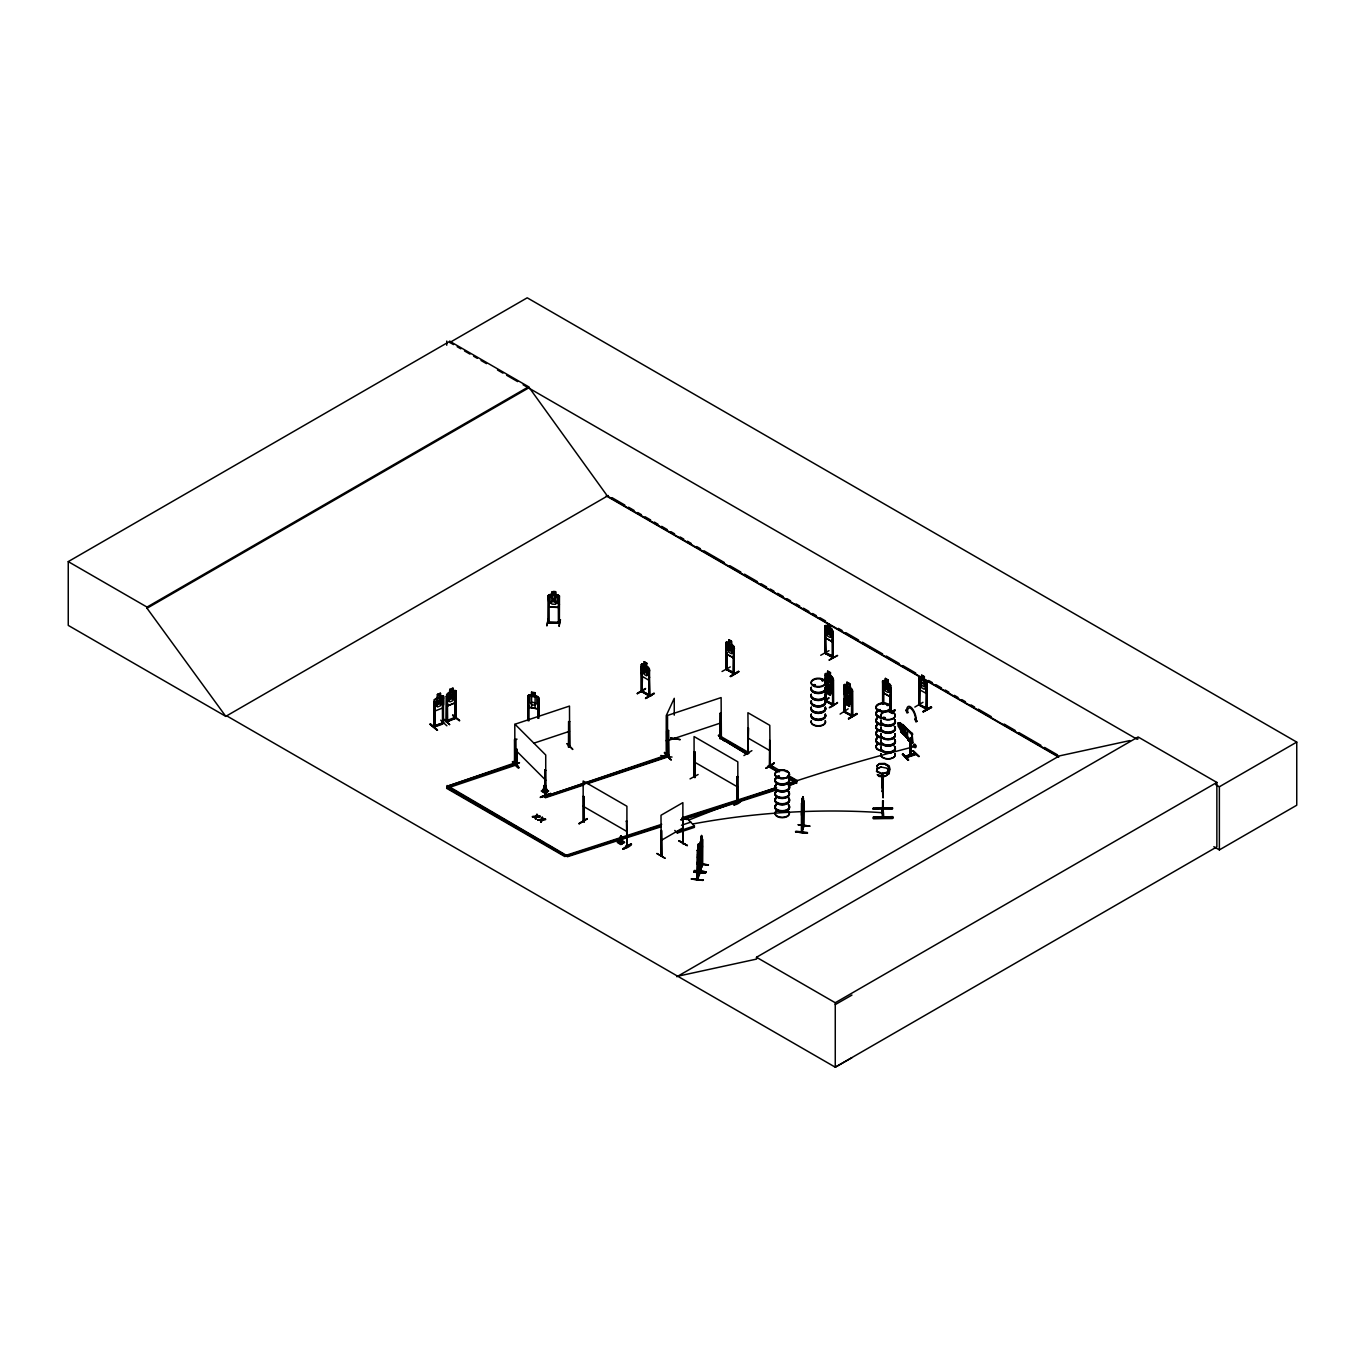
<?xml version="1.0" encoding="UTF-8"?>
<svg xmlns="http://www.w3.org/2000/svg" width="1365" height="1365" viewBox="0 0 1365 1365"><rect width="100%" height="100%" fill="white"/><g stroke="black" fill="none" stroke-linecap="round" stroke-linejoin="round"><path stroke-width="1.5" d="M882.455 786.462L882.438 788.219L882.37 783.169M544.771 788.168C543.782 778.033 550.453 796.119 543.202 791.7L544.874 784.841L546.956 790.898M620.768 839.509C619.778 829.391 626.45 847.477 619.198 843.041L620.87 836.199M660.745 755.528L672.024 757.063M699.085 857.92L699.324 854.166L697.293 862.97M702.156 849.644L702.395 845.89M691.543 879.128C727.153 882.455 667.57 876.245 702.907 880.442M694.495 870.836C730.121 874.197 670.522 867.884 705.859 872.184M795.778 832.002C831.319 835.295 771.856 829.135 807.142 833.298M795.897 831.217L807.278 832.479M910.643 738.994L911.547 739.813L910.301 740.052M544.021 792.092L544.567 785.046M620.017 843.433L621.229 836.37M548.116 622.781L559.445 622.901L547.877 622.73L548.065 595.601C553.252 595.413 549.941 590.226 555.657 591.659L555.657 594.85L557.432 596.044L557.432 601.846L555.538 604.268L551.989 604.132L550.095 601.573L550.095 595.771L551.989 594.816L551.989 591.625M549.071 597.29L547.996 597.478L549.071 597.29L549.174 622.781M548.201 618.755L546.87 625.938L548.184 619.147M559.462 604.354L558.149 607.476L549.242 607.067M549.174 622.116L547.945 621.553M558.234 621.928L559.377 623.208L559.462 596.01L555.657 594.765L555.538 591.762M558.319 597.631L559.36 597.665L558.319 597.631L558.404 623.191L558.439 621.894L559.377 622.286L548.116 621.86M559.462 596.01L558.063 594.969M560.469 619.676L559.087 626.381L559.94 619.625M697.873 877.985L699.221 872.952M697.822 877.934L697.822 878.855L697.822 850.088L698.351 851.914C699.017 837.632 699.375 860.957 698.351 853.347L697.72 858.175L697.925 850.241M699.955 873.003L697.617 879.47L697.583 854.166M700.825 869.693L702.173 864.659M700.876 840.755L701.627 835.482L700.382 842.87L700.501 871.194L702.429 863.67M802.023 831.695L803.866 825.859L801.426 832.24M914.158 746.655C916.069 750.579 917.553 742.219 914.158 746.655A1302.944 831.456 -3.6 0 0 787.776 783.749M879.623 763.581L877.098 765.936L877.934 768.683L876.74 765.714L879.64 763.564L884.793 763.427L889.178 765.867L890.151 769.724L887.045 772.914L881.654 773.972L876.484 771.515L877.132 768.512M912.127 734.063L912.588 743.174M699.204 845.549L698.658 847.068L698.556 843.758L697.157 879.435L697.293 850.412M699.409 872.047L699.631 873.651L700.006 843.945L701.491 839.799L700.774 847.597M877.49 768.512L877.064 771.242L881.807 773.375L886.533 772.436L889.263 769.604L888.393 766.157L884.469 763.956L879.743 764.093M447.362 721.675L446.73 721.044M456.064 691.082L455.978 718.246L446.457 722L446.611 694.785L447.618 693.284L454.972 690.434L456.064 691.082L455.006 702.958L447.584 705.824L446.713 703.06M887.113 768.512L889.127 771.481L886.482 775.542L883.616 776.48L877.251 774.603L878.872 776.378L883.496 776.941L888.871 773.887M544.703 784.875L542.843 791.12M619.028 841.864L620.7 836.233L618.84 842.461M883.019 812.721L883.326 800.76M912.076 733.978L912.23 734.882L899.962 722.682L900.746 731.64L910.882 741.843M912.195 733.961L912.69 742.952M912.69 734.524L902.726 724.423L912.23 734.882M882.592 790.608L882.643 791.666M882.882 796.87L883.326 796.085M543.202 791.7L544.618 785.148M619.198 843.041L620.631 836.489M779.125 776.992L777.299 776.839L779.176 776.207M779.176 776.361L777.64 776.992M814.308 684.479L813.83 684.769M815.28 685.639L815.28 684.718M821.969 680.418L823.129 680.691L822.037 680.691M823.027 680.248L822.02 680.487M878.787 709.459L879.214 710.363M879.998 710.175L878.719 709.544M880.306 710.158L878.719 710.073M880.306 709.561L880.186 710.431M883.257 718.28L883.667 717.325M883.223 718.007L884.042 717.256M887.933 705.551L887.301 704.767M884.895 718.075L884.23 718.297M887.335 705.517L886.875 705.381M892.01 713.281L892.403 713.383M543.031 790.506L544.601 784.96M888.837 773.887L889.571 771.447L887.438 768.307L880.92 766.976L876.91 768.649M516.67 763.257L515.816 763.632L516.943 763.257M516.004 764.451L517.147 764.417L516.124 764.707L515.919 739.267M569.324 745.717C571.679 747.03 566.56 747.593 569.597 746.621M745.341 753.275L719.833 737.748L747.167 754.333L748.754 752.61L721.42 736.827C720.464 740.973 721.147 735.377 720.276 738.431M451.218 695.723L453.897 691.867L451.917 696.235C456.081 698.453 452.668 701.508 451.286 697.14L448.573 701.252L450.621 696.73L448.675 693.966L451.474 695.604M434.292 708.264L435.179 710.909L442.601 708.025L443.591 704.442L443.591 696.099L440.366 696.406L440.366 693.301L437.414 694.461L435.947 705.091L437.517 706.951L440.434 705.79L442.004 702.668L442.004 696.867L440.434 696.457L440.537 693.215L437.346 694.41M456.064 699.426L454.852 702.821L447.652 705.893L446.713 694.785M546.085 791.99L544.754 785.199M883.291 808.131L882.165 808.216L882.643 817.789C881.244 790.642 885.339 824.614 882.404 817.021M882.575 790.13L882.455 792.058L882.336 774.859L882.49 781.753M883.257 797.518L883.036 790.983M905.319 756.278L915.318 753.292M519.519 762.796L514.741 764.605M697.942 846.112L698.692 843.775M697.942 847.136L698.402 845.856M700.893 838.861L701.354 836.523M697.31 850.497L699.204 845.413L699.682 873.634M700.262 842.205L702.156 837.137L702.105 865.171M697.43 850.497L698.539 848.092L697.822 855.889M702.139 837.274L701.61 838.775L701.508 835.482M699.46 847.699L699.631 873.651M702.804 839.441L702.651 865.274M694 872.235L705.483 873.173L694.12 871.826M697.071 863.533L708.435 864.881L696.952 863.414M702.139 849.593L700.364 854.695L700.109 852.34M700.74 870.529L700.04 871.092L702.566 864.71M697.174 879.367L699.46 872.952M802.057 808.763L802.774 800.948L801.784 832.343L801.682 804.036L802.927 796.648L802.193 798.969M802.193 800.009L802.654 797.689M801.545 803.354L803.456 798.286L803.627 825.876L803.729 824.818M803.473 826.473L803.712 800.555L803.405 826.32M801.545 815.673C806.698 792.894 801.92 821.116 801.392 813.506M802.023 830.773L802.125 831.695M801.818 831.353L801.392 832.309L801.545 803.285M804.139 824.955L801.903 832.223M430.112 724.406C452.071 742.253 416.035 711.677 437.107 729.712M436.715 729.917L430.163 724.354M442.977 718.69L449.58 724.542M648.46 679.855L649.365 677.381L648.58 667.4M649.535 677.398L648.529 680.009L642.198 676.357L641.379 672.791M734.148 655.234L733.227 657.913L734.148 655.354M831.882 641.499L832.787 639.025L831.916 629.094C825.296 626.757 827.19 624.266 826.235 626.945L826.235 632.746L827.582 636.022L830.091 637.472L831.439 635.749L830.278 624.931L830.278 628.036L831.916 629.094M824.801 634.418L825.637 638.001L832.036 641.584L832.957 639.042M890.663 693.898L889.741 696.577L883.428 692.925L882.592 681.033L885.458 681.579L885.458 678.473M890.748 693.966L889.826 696.525L883.513 692.874M927.074 690.809L926.033 693.437L926.118 680.828L927.074 682.466L927.091 709.612L918.969 705.023M829.084 678.695L831.49 677.313L829.749 679.924L831.575 684.616L829.203 680.282C827.702 686.288 823.76 676.067 828.384 686.39C824.699 688.096 827.975 691.577 828.982 687.448L831.251 691.543L829.528 687.039L831.353 684.462L830.381 683.916L828.93 686.032L826.866 681.698L828.623 679.275L826.9 674.771L829.152 678.883M824.938 679.736L825.876 677.04L832.343 680.606L833.111 684.223L832.189 680.726M833.094 686.646L832.189 689.137L825.962 685.588M843.98 690.724L845.02 688.096L851.47 691.663L852.238 695.28M844.082 690.792L845.089 688.233M852.323 697.634L851.385 700.33L852.323 697.754M915.181 745.512C915.42 741.229 910.455 747.935 914.721 746.092M512.438 761.926C525.286 777.35 515.134 758.701 512.438 761.943M669.908 759.23C652.351 738.09 684.377 774.893 664.601 752.763M902.726 753.719L908.544 760.032L902.692 753.736M902.657 754.18L908.544 760.032M907.981 760.186L902.231 754.333M536.855 814.666L535.882 819.102L536.718 816.526L540.216 816.611L536.718 816.526M541.205 822.174L542.042 819.597L545.539 819.154L542.042 820.126L541.205 822.174L541.222 819.665M535.234 818.727L536.855 814.137M540.557 821.798L542.161 817.208L542.161 819.7M542.161 817.208L541.342 819.751L537.793 820.211L541.342 819.222M537.503 814.513L536.837 816.628L540.216 816.082M542.042 820.126L542.826 817.584M666.649 730.957L666.785 755.886M666.154 756.108L666.342 754.947M674.754 738.107L674.037 739.199L674.685 738.073M670.676 738.329L680.145 739.54M680.094 739.642L670.727 737.817M912.23 742.253L912.178 743.294L911.564 742.577M637.301 693.625L645.457 688.881M730.275 666.922L722.017 671.495M820.723 655.268L828.999 650.661M579.067 823.709L587.223 818.949M698.129 774.518L690.042 778.886M914.823 707.07L922.979 702.31M666.257 740.82L668.031 736.981M840.089 714.083L848.194 708.845M910.489 755.835L910.199 739.13L910.011 755.408M826.115 700.262L825.245 699.733L826.03 701.098M825.262 690.178L825.177 700.654L833.571 705.261L833.469 679.992L832.428 679.736L832.684 704.767M844.048 711.967L852.408 716.506L852.323 689.359L844.969 684.24L844.082 684.872L844.133 712.018L844.969 712.394L845.157 686.919M845.123 711.182L844.321 710.79L844.713 712.342L845.157 697.447M852.016 715.874L852.152 715.55M844.406 699.136L844.321 711.711L852.681 716.335L852.596 691.048L851.572 690.792L851.572 716.079M584.271 820.894L583.435 820.45M583.913 796.768L583.162 796.341L584.186 796.597L584.288 821.901L583.435 821.372M626.876 845.976L626.057 846.419L626.996 846.897L626.45 820.996M626.569 846.283L626.62 845.327M695.092 752.166L694.068 751.91L695.092 752.166L695.195 777.436L694 777.197L695.058 776.429M694.12 777.231L694.068 736.554L737.817 761.824L737.902 802.466L737.339 776.566L736.998 802.04L736.981 801.016L737.902 801.545M919.498 704.459L919.635 705.432M920.044 704.306L919.123 703.811M919.532 705.347L919.942 686.271M919.123 704.732L927.381 709.408L926.545 683.711L926.255 709.237L926.545 683.711M883.326 808.865L882.285 808.865M641.994 691.014L642.13 692.004L641.413 666.257L642.164 666.683M648.546 667.485L642.318 663.782L641.379 664.448L641.311 691.509L649.535 696.201L649.535 669.055M642.028 691.918L642.437 677.04M733.978 673.133L734.524 673.935L726.402 669.26L726.078 642.352L727.016 641.687L734.234 646.959L734.234 674.105L726.026 669.362M727.238 668.816L726.692 668.918M726.317 668.287L727.238 669.737L727.153 652.845M825.586 652.658L824.75 652.18L825.962 652.538M825.125 627.729L825.671 653.63L825.876 634.469M881.142 766.959L877.285 768.7M531.531 695.246L529.057 694.785L537.503 696.338L538.783 697.669L538.902 718.263M535.029 708.418L535.182 692.72L531.531 692.123L531.65 707.787M529.023 707.309L537.537 708.862L538.817 705.944L537.452 708.742L529.023 707.309L527.931 703.948M531.685 692.192L531.685 695.297L529.825 696.065L529.825 701.866L531.65 704.681L535.029 705.313L536.837 703.146L536.837 697.344L535.029 695.979L535.182 692.72M528.084 697.31L529.091 697.498L528.955 720.857M538.783 699.545L537.776 699.358L537.776 718.297M700.603 871.058L700.774 841.796M515.339 764.229L448.266 786.615L446.679 788.339L564.769 856.52L645.474 830.295M514.793 764.656L514.793 739.403L514.4 764.878L515.39 765.253L446.679 788.339M545.727 794.669L545.318 794.191M545.744 795.556L545.727 754.999L514.793 724.064L514.895 765.338L514.451 739.523M434.957 726.76L435.026 701.439L433.933 701.593L434.224 727.084L434.326 699.87L437.346 697.515M442.516 695.638L434.207 699.87M900.03 724.969L900.661 724.047L904.21 727.596L905.729 733.568L904.21 733.602L900.661 730.053L898.068 726.009L898.17 722.853L900.132 724.934L898.068 722.904M777.299 776.497L778.204 775.968M883.889 717.99L885.015 717.495M892.045 712.837L892.761 713.537M827.787 681.203L826.405 682.927L826.405 688.728L827.787 690.519C825.433 693.966 832.752 697.925 830.347 691.936L831.729 691.663L830.347 676.835L827.787 675.419L827.787 681.22L830.347 682.636M882.626 790.915L882.814 797.621L882.643 775.815M884.486 763.939L888.444 766.14M433.951 726.743L435.111 725.992M447.14 720.481L455.774 717.069M661.291 830.773L661.701 855.787M778.937 770.048L769.826 764.775L768.239 766.499L770.15 765.731L769.792 725.344L747.918 712.718L748.344 753.548M747.918 753.309L748.583 728.108M886.431 775.542L888.496 773.682M568.693 746.28L569.802 745.938M668.748 755.016L667.434 755.152L668.543 754.777M549.327 594.645L548.065 595.669L549.242 607.135M529.091 694.717L527.897 695.689L527.965 720.686M884.895 717.871L884.571 717.99M512.848 761.738L518.854 767.539M664.465 753.275L670.471 759.059M641.465 664.55L642.369 663.919M825.552 653.63L824.801 626.091L825.74 625.426M824.887 626.194L825.791 625.562M918.986 677.961L919.891 677.33M830.261 695.092L830.261 691.987L833.196 692.499L833.094 678.354M851.316 704.101L852.152 695.229M852.323 703.555L851.368 704.221L843.98 699.068M545.079 785.182L546.768 791.512M433.933 726.811L443.369 723.075M442.465 722.46L442.687 723.689L443.369 722.153M442.465 723.382L442.601 722.785M548.15 621.553L549.071 621.621M824.852 688.011L832.309 693.13M851.385 691.714L844.935 688.148M844.952 700.689L844.167 699.017M846.744 701.678L846.744 704.784L849.576 706.251L846.829 704.732L846.914 701.576L845.549 699.767L846.931 686.458L849.491 687.892L849.491 693.676L850.856 696.918L849.491 706.302M827.702 671.119L826.422 680.452L827.787 683.694L827.787 689.479L830.347 690.895L831.729 677.603L830.347 675.794L830.534 672.587L827.702 671.119L827.787 674.173M825.262 675.453L826.03 675.88M830.449 675.743L833.281 678.32L833.281 705.466L832.616 704.118M832.223 676.733L825.859 673.32M833.469 679.992L832.428 679.736M825.893 685.657L825.04 682.091C823.795 686.168 833.469 692.618 833.196 686.714M844.082 684.872L844.935 696.764L851.47 700.279M849.491 686.851L849.661 683.643L850.856 688.643L850.856 694.444L849.491 696.167L850.378 702.583L848.655 698.095C852.169 696.116 849.388 692.959 848.075 697.088L845.703 692.755L847.529 697.447C843.826 699.153 847.119 702.617 848.109 698.488L849.508 702.002L846.914 700.535L845.549 685.708L846.931 685.435L846.914 682.108L849.661 683.643M825.381 700.006L829.05 697.805L825.723 700.433M825.723 700.126L828.589 698.078M844.082 693.198L845.089 696.645M852.596 691.048L851.572 690.792M837.547 702.958C822.549 710.517 831.421 708.179 837.428 702.429M851.487 715.345L844.969 711.728L852.408 715.584M856.589 713.486C831.916 729.32 874.095 703.658 848.586 718.348M848.535 718.843L856.981 714.185M682.875 843.246L682.875 817.993L682.79 843.621M678.985 840.823L687.397 845.532L679.139 840.755M583.572 820.536L583.162 821.696L583.162 781.002L626.91 806.254L626.91 846.846M579.152 823.846L587.291 818.556L579.152 823.317M627.183 821.423L626.16 821.167M738.09 776.992L737.066 776.736M626.16 845.532L627.269 845.805M623.054 848.672C637.779 838.246 630.186 848.45 623.122 848.74M631.21 843.911L623.174 849.201M623.054 849.201L631.33 844.423M919.208 679.531L919.942 679.958M927.279 684.138L926.255 683.882M736.981 801.289L738.056 801.255M736.998 802.04L738.192 802.262L737.1 801.136M737.1 802.057L737.339 776.566M742.116 799.463C739.506 805.964 724.934 807.056 742.219 799.992M734.08 804.77L740.53 800.846M733.961 804.77L740.803 800.76M927.245 708.401L919.754 704.767L926.869 708.606M923.149 711.387L931.34 706.661L923.201 711.455M769.365 765.799L769.689 740.308M743.925 755.579L751.893 750.648M774.074 762.984L765.884 768.256L774.091 763.035M226.795 715.891L225.908 716.42L68.25 625.392L68.25 561.612L449.836 341.301L528.613 386.773L607.391 496.041L1058.421 756.449M449.836 341.301L449.836 342.478L527.214 297.809L1296.75 742.099L1296.75 805.231L1219.372 849.9L1213.843 846.692M68.25 561.612L147.028 607.084L528.613 386.773M851.965 1057.67L835.261 1067.191L226.692 715.84L225.788 716.352L147.028 608.261L528.613 387.95M225.788 716.352L608.278 495.529M644.058 661.786L646.839 663.288L646.669 666.495L648.017 668.321L648.017 674.122L646.669 675.829L644.161 674.378L642.813 671.119L642.813 665.318L644.161 665.062L644.161 661.735L646.839 663.288M641.379 664.448L641.413 691.543M649.16 695.553L648.989 670.3L649.825 696.031L641.618 691.304M649.723 670.727L648.699 670.471M637.37 693.744L645.577 688.489L637.37 693.232M731.452 641.243L728.774 639.69L728.859 642.966L727.511 643.222L727.511 649.023L728.859 652.282L731.367 653.733L732.715 652.026L731.555 641.192M726.863 644.587L726.112 644.161L726.726 669.823M733.193 645.355L734.234 646.959M653.801 693.232C628.582 708.759 671.682 683.626 645.628 697.993M733.414 648.375L734.438 648.631L733.414 648.375L733.312 673.61L734.541 673.9M726.914 654.262L733.261 657.725L726.914 654.262L726.163 650.644L726.999 654.21M726.948 669.242L734.524 673.013M734.387 672.894L726.572 669.26M733.414 673.628L733.688 648.204M738.533 671.205C713.4 686.612 755.818 661.564 730.736 676.63M730.343 676.34L738.533 671.563M824.801 626.091L824.733 653.135L832.957 657.845L832.957 630.681M544.754 788.902L541.257 791.018L544.754 793.202L548.525 790.932M545.027 793.116L548.525 791.086L545.027 788.902M832.855 657.845L832.411 631.944L833.247 657.674L825.262 653.016M833.162 632.37L832.138 632.114M825.637 638.001L832.036 641.584M832.053 656.65C838.724 657.896 813.369 647.317 832.957 656.923M832.172 657.435L832.411 631.944M837.308 655.388L828.999 660.131L837.649 655.592M719.833 737.748L721.42 736.827M719.833 738.55L721.42 737.475L720.293 737.8M446.679 787.537L564.769 855.718L661.701 824.306M747.167 753.531L748.754 752.61M882.592 681.033L882.626 703.879M883.65 683.097L882.626 682.841L883.65 683.097L883.65 704.152M888.069 679.872L889.229 690.69L887.881 692.396L885.373 690.946L884.025 687.687L885.373 678.32L888.069 679.872L887.967 683.029L890.748 685.622L890.663 712.735M889.707 684.036L890.748 685.622M624.539 842.273L620.751 844.543L617.253 842.444L620.751 840.26M889.929 705.978L890.202 686.885M921.597 675.214L924.378 676.716L924.19 679.924L925.538 681.732L925.538 687.533L924.19 689.24L921.682 687.789L920.334 684.53L920.334 678.729L921.682 678.473L921.682 675.163L924.378 676.716M919.327 704.801L918.901 677.876L919.856 677.211L926.084 680.913M918.901 686.203L919.72 689.786L926.135 693.369M661.001 840.516L682.875 827.89M891.703 711.694C895.679 708.179 896.566 710.909 892.164 712.479M787.468 784.09L797.177 780.558L795.573 782.282L789.482 784.227M676.835 976.76L1059.325 755.92L1129.793 740.598M677.722 976.231L756.5 959.1L756.5 957.274L1138.086 736.964L1216.863 782.435L1216.863 846.88L835.261 1067.191L835.261 1002.746L1216.863 782.435M1138.086 738.789L1137.199 739.318L523.119 384.776M1215.72 784.653L1219.372 786.769L1296.75 742.099M835.261 1004.589L851.965 995.068M569.632 746.007L568.693 746.536M568.505 746.928L569.7 746.86L569.495 721.403L568.591 721.71L568.488 746.996M569.632 746.928L569.495 706.063L515.919 723.911M667.604 755.971L667.536 715.448L721.112 697.583L721.368 738.431L718.382 735.36L724.337 741.024M883.087 800.863L883.257 812.55M900.03 722.785L912.622 733.824M814.001 684.906L813.694 685.639M814.001 685.145L815.093 684.667M879.743 710.005L878.787 709.851M884.964 718.28L883.326 718.161M786.035 771.737L786.923 771.737M777.828 776.685L778.937 776.685M449.819 692.499L449.75 689.325L452.941 688.131L452.873 691.185M442.396 698.197L443.489 698.044L442.396 698.197L442.533 723.689M455.859 717.393L454.699 718.417L455.671 692.772L455.535 718.041L446.219 721.761L446.321 696.508L447.413 696.355L447.396 721.71M435.026 701.439L433.933 701.593M447.413 696.355L446.321 696.508M454.801 693.113L455.671 692.772M440.707 720.191L446.867 725.805M452.583 715.328L459.715 720.635L453.112 715.124M434.889 725.805L442.533 723.023L433.831 725.958M446.611 721.966L454.699 717.751M516.124 739.455L517.028 739.148M568.591 721.71L569.7 721.607M567.328 743.652L572.635 749.078M509.23 766.038L519.263 762.608M568.642 745.938L569.597 745.7M509.469 766.209L513.513 764.827M515.032 764.434L514.11 763.171L447.14 786.291L544.226 842.802M509.554 766.362L512.779 765.27M544.857 769.928L545.727 770.338L544.857 769.928L545.369 795.095M668.628 756.671L668.441 730.48L667.536 730.787L667.639 756.278L667.912 755.34L668.628 756.671L587.837 783.612M667.741 730.992L668.645 730.685M720.208 713.23L721.3 713.127L720.208 713.23L720.089 738.516M718.519 735.24L724.235 740.615M540.608 796.87C571.508 786.479 519.024 804.207 550.948 794.311M550.624 793.492L540.642 797.314M667.536 756.039L668.543 755.698M667.877 756.227L667.502 754.76L544.294 796.614L545.42 797.74L583.793 784.96M682.858 843.655L682.875 802.637L661.001 815.263L661.24 855.633M661.36 856.077L661.36 830.398M533.783 743.208L569.495 731.316M447.14 786.291L512.131 764.622M667.536 740.7L721.112 722.836M544.294 796.614L665.489 756.227M544.294 795.829L545.42 796.955L668.696 755.988L668.441 730.48M769.741 765.543L773.477 767.676M900.644 731.691L911.223 741.724M903.084 733.568L903.084 732.715M912.076 733.329L911.666 734.216M912.178 734.353L911.837 740.001M907.691 737.441C909.448 736.11 903.186 741.519 907.742 730.292L905.746 727.477L907.571 730.343L907.571 737.492M910.199 739.13L910.472 737.987L911.428 755.613L910.694 755.016M907.674 739.779L909.397 741.127L907.674 739.779L907.964 738.243L907.964 739.676M911.018 741.263L911.325 755.562L911.12 738.636M909.397 741.127L909.397 739.676L909.107 741.212M911.837 741.843L912.639 742.304L911.666 741.775M680.913 819.99L686.578 818.096L694.393 825.91L694.393 827.361L677.381 833.042L674.771 830.432M681.493 825.245L690.946 822.088M912.793 750.886L919.14 756.5L913.339 750.699M694.393 825.91L677.381 831.592L677.381 833.042M904.995 756.483L915.369 752.934L905.319 756.807M906.036 757.473L916 754.111M916.324 754.401L906.258 757.677M883.223 797.604L883.189 781.155M681.988 817.823L775.286 787.98M649.535 828.999L659.67 825.74M681.988 818.608L775.286 788.765M447.14 785.489L567.465 855.94L660.762 826.098M681.05 819.614L776.378 789.107M788.561 786.018L796.665 782.623L788.561 785.216A7.337 4.232 0 0 1 782.213 791.683A7.337 4.232 0 0 1 775.866 785.319M547.911 844.935L567.465 856.725L660.762 826.883M685.111 819.102L776.378 789.908M443.216 722.17C445.86 724.525 431.272 727.238 434.991 726.777L434.787 701.235M447.191 696.167L447.515 721.573M434.735 726.487L434.787 725.583M455.091 718.57L455.04 693.318M813.591 685.384L815.059 685.742L815.161 684.769M516.67 764.178L517.028 749.3M619.71 841.386L620.717 841.181M516.704 764.212L516.823 749.095M516.26 764.707L515.919 749.402M832.616 703.862C841.471 708.435 811.885 693.318 833.162 704.545M926.443 707.991L926.971 709.612M694.273 776.941L695.109 777.385M832.479 656.275L832.701 657.793M648.904 694.58L649.416 696.201M648.904 695.502L648.989 678.729M910.643 740.103L907.145 736.793M535.899 817.123L532.469 816.611L540.216 816.611M542.161 819.171L545.539 819.154M537.793 819.683L545.539 819.683M537.793 820.211L541.222 820.194M532.469 816.611L536.018 816.151M532.469 817.14L536.018 816.679M802.774 799.907L802.057 811.237L801.682 809.837M701.491 838.758L700.774 850.088L700.382 848.672M910.694 739.233L909.79 739.267M825.279 700.723A7.2 4.163 0 0 1 818.335 705.961A7.2 4.163 0 0 1 811.373 700.706A7.2 4.163 0 0 0 818.335 705.961A7.2 4.163 0 0 0 825.279 700.706L825.398 700.74M825.689 701.303L825.74 676.033M833.128 705.415L824.989 700.876M919.601 705.381L919.669 680.128M694.751 776.668L693.966 776.224M694.358 776.992L694.358 751.74M694.819 777.589L694.819 752.337M583.572 821.457L583.452 796.17M545.198 769.809L545.437 795.761L545.386 770.457M892.471 807.79L873.139 808.49L892.471 807.824L892.488 808.882L873.139 808.421M873.156 808.95L892.471 808.592M873.378 817.106L892.693 816.679L873.378 817.174L873.378 818.062L892.727 818.403L873.395 818.795M459.271 720.72L452.668 715.209M549.276 594.611L558.114 594.935M549.327 607.033L558.063 607.288M566.867 743.72L572.72 749.487M912.878 750.767L918.679 756.568M548.952 621.553L548.918 622.832M879.487 776.003L883.616 776.48M802.159 798.798L802.04 801.886M798.269 824.921L809.633 826.286M702.275 837.547L702.173 865.308M699.972 843.98L700.109 871.143M696.969 863.755L708.35 865.12M694.58 870.529L705.978 871.843M694.017 872.047L705.5 873.208M691.646 878.804L703.026 880.135M535.182 695.826L538.663 697.686L538.783 716.369M531.65 696.406L535.029 697.02M531.65 702.207L535.029 702.821M882.728 812.755L882.643 812.721A632.985 523.239 -11 0 0 692.669 823.999M778.562 775.968L779.517 776.668M621.757 841.284L622.952 842.256M846.931 682.329L849.491 683.746M827.872 674.327L824.955 673.815L825.04 682.176M825.825 689.649L827.685 690.571L827.6 693.727M923.149 711.899L931.749 707.343L923.269 711.899M449.836 342.478L453.504 344.594M457.173 346.71L460.841 348.826M464.492 350.942L469.987 354.115M473.655 356.231L477.323 358.347M480.992 360.462L486.486 363.636M497.474 369.983L502.968 373.157M506.637 375.273L517.625 381.603M611.964 497.645L624.846 505.084M628.531 507.217L634.06 510.408M637.728 512.523L641.413 514.656M645.099 516.772L650.627 519.963M654.313 522.095L657.981 524.228M661.667 526.344L667.195 529.535M670.88 531.668L674.549 533.783M680.077 536.974L683.763 539.107M687.448 541.222L691.117 543.355M696.645 546.546L700.33 548.662M704.016 550.795L724.269 562.482M729.78 565.673L740.837 572.054M744.505 574.17L757.404 581.609M761.073 583.742L766.601 586.933M770.287 589.049L773.972 591.182M777.658 593.314L783.169 596.488M786.854 598.621L790.54 600.754M796.051 603.927L799.736 606.06M803.422 608.193L808.95 611.384M812.636 613.499L816.304 615.632M819.99 617.748L825.518 620.939M838.4 628.378L842.086 630.511M845.771 632.626L858.653 640.066M862.339 642.198L882.592 653.886M886.26 656.019L899.16 663.458M902.828 665.574L915.727 673.03M928.61 680.47L932.295 682.585M935.98 684.718L941.492 687.909M945.177 690.025L948.863 692.157M954.374 695.348L958.059 697.464M961.745 699.597L965.43 701.712M970.959 704.903L974.627 707.036M978.313 709.152L991.195 716.608M1004.094 724.047L1015.133 730.412M1018.819 732.544L1040.915 745.29M1044.583 747.423L1057.483 754.862M830.278 624.931L827.497 623.43L827.582 626.689M606.179 495.87L1058.694 757.131M918.884 680.811L926.971 685.469M883.479 680.538L889.673 684.121M889.929 687.039L890.953 687.312L890.953 712.564M728.859 639.844L731.367 641.294M747.918 737.97L769.792 750.596M788.066 775.303L797.177 780.558M723.245 738.67L748.754 753.412M788.066 776.088L797.177 781.36M768.239 765.697L779.176 772.01M788.288 777.282L796.665 782.623M768.239 766.499L777.35 771.754M788.288 778.067L796.665 783.408M694.068 761.824L737.817 787.076M583.162 806.254L626.91 831.507M621.024 840.26L624.539 842.359L621.024 844.457M535.234 818.198L535.882 819.102M756.5 957.274L835.261 1002.746M454.972 690.434L455.961 691.168M882.592 800.828L882.626 812.602M918.85 704.988L918.986 677.825M452.941 688.131L452.839 691.39L454.409 691.799L454.409 697.6L452.839 700.706L449.921 701.883L448.351 700.006L449.819 689.393M449.648 724.644L443.045 718.621M726.112 669.447L726.163 642.301M910.199 738.09L911.547 739.54M902.726 732.834L909.517 739.625M514.793 749.317L545.727 780.251M774.126 763.462L766.123 768.359M824.938 687.96L825.91 689.598M434.207 708.196L435.247 710.96M653.835 693.659L645.628 698.385M697.447 856.964L697.822 858.38L698.556 843.758M622.577 841.676L621.16 836.267L621.519 839.594M545.164 784.926L546.58 790.318M621.194 836.455L622.764 842.87M621.075 836.54L622.082 843.331M882.421 776.6L882.37 773.221L882.524 791.529M883.206 808.012L883.445 817.771M892.727 818.249L892.693 816.645M620.921 836.574L621.075 843.553M544.925 785.216L545.079 792.195M882.421 778.528L882.455 780.661M873.139 808.182L873.156 809.24M882.336 782.06L882.353 785.284M1219.372 786.769L1219.372 849.9M910.847 738.721L910.847 739.779M910.472 737.987L910.472 739.045M910.046 739.523L909.909 755.442M890.202 695.297L890.202 705.824M883.377 683.268L883.377 704.306M882.916 682.671L882.916 703.726M883.036 775.201L883.053 791.666M851.845 703.248L851.606 716.113M832.718 692.209L832.718 704.835M826.03 690.605L826.115 701.183M825.296 652.061L825.415 653.579M802.808 796.631L802.893 799.924M748.208 727.886L748.157 753.548M734.148 646.942L734.148 674.054M720.413 713.434L720.293 738.721M687.175 845.652L678.934 840.942M686.578 818.096L686.578 819.546M674.259 715.141L674.259 698.317L666.257 715.567L666.239 756.193M666.768 730.667L666.768 756.21M661.65 830.568L661.701 855.889M584.186 796.597L584.288 821.901M568.932 746.228L568.693 747.201L568.796 721.914M547.877 621.809L547.877 622.73M528.05 695.672L528.084 720.464M446.747 341.062L446.747 345.243M443.489 696.184L443.471 723.399M147.028 607.084L147.028 608.261M688.762 820.092A1302.944 831.456 -3.6 0 1 776.566 787.52M788.475 785.762A7.217 4.163 0 0 1 782.213 792.007A7.217 4.163 0 0 1 775.968 785.762M788.475 791.205A7.217 4.163 0 0 1 782.213 797.45A7.217 4.163 0 0 1 775.968 791.205M788.458 791.598A7.2 4.163 0 0 1 782.213 797.843A7.2 4.163 0 0 1 775.985 791.598M788.578 778.357A7.337 4.232 0 0 1 782.213 784.704A7.337 4.232 0 0 1 775.866 778.357M788.492 784.585A7.235 4.18 0 0 1 782.213 790.847A7.235 4.18 0 0 1 775.951 784.585M788.492 778.784A7.235 4.18 0 0 1 782.213 785.046A7.235 4.18 0 0 1 775.951 778.784M788.578 784.96A7.337 4.232 0 0 1 782.213 791.308A7.337 4.232 0 0 1 775.866 784.96M788.578 777.999A7.337 4.232 0 0 1 782.213 784.346A7.337 4.232 0 0 1 775.866 777.999M788.492 777.623A7.235 4.18 0 0 1 782.213 783.885A7.235 4.18 0 0 1 775.951 777.623M788.578 805.179A7.337 4.232 0 0 1 782.213 811.527A7.337 4.232 0 0 1 775.866 805.179M788.475 805.623A7.217 4.163 0 0 1 782.213 811.868A7.217 4.163 0 0 1 775.968 805.623M788.441 811.066A7.183 4.146 0 0 1 782.213 817.294A7.183 4.146 0 0 1 775.985 811.066M788.458 792.246A7.2 4.163 0 0 1 782.213 798.491A7.2 4.163 0 0 1 775.985 792.246M788.475 811.475A7.217 4.163 0 0 1 782.213 817.72A7.217 4.163 0 0 1 775.968 811.475M788.492 791.871A7.252 4.18 0 0 1 782.213 798.15A7.252 4.18 0 0 1 775.951 791.871M788.578 798.218A7.337 4.232 0 0 1 782.213 804.565A7.337 4.232 0 0 1 775.866 798.218M788.475 804.446A7.217 4.163 0 0 1 782.213 810.708A7.217 4.163 0 0 1 775.968 804.446M788.492 798.644A7.235 4.18 0 0 1 782.213 804.906A7.235 4.18 0 0 1 775.951 798.644M788.578 804.821A7.337 4.232 0 0 1 782.213 811.168A7.337 4.232 0 0 1 775.866 804.821M788.578 797.86A7.337 4.232 0 0 1 782.213 804.207A7.337 4.232 0 0 1 775.866 797.86M788.492 797.484A7.235 4.18 0 0 1 782.213 803.746A7.235 4.18 0 0 1 775.951 797.484M895.065 733.636A7.252 4.18 0 0 1 888.069 738.909A7.252 4.18 0 0 1 881.056 733.636M895.03 721.078A7.217 4.163 0 0 1 888.069 726.334A7.217 4.163 0 0 1 881.09 721.078M895.03 719.918A7.217 4.163 0 0 1 888.069 725.156A7.217 4.163 0 0 1 881.09 719.918M895.03 728.04A7.217 4.163 0 0 1 888.069 733.295A7.217 4.163 0 0 1 881.09 728.04M894.416 726.607A7.337 4.232 0 0 1 889.024 732.92A7.337 4.232 0 0 1 880.971 727.63M894.416 726.248A7.337 4.232 0 0 1 889.024 732.561A7.337 4.232 0 0 1 880.971 727.272M895.03 726.88A7.217 4.163 0 0 1 888.069 732.135A7.217 4.163 0 0 1 881.09 726.88M894.416 719.628A7.337 4.232 0 0 1 889.024 725.958A7.337 4.232 0 0 1 880.971 720.652M894.416 719.27A7.337 4.232 0 0 1 889.024 725.6A7.337 4.232 0 0 1 880.971 720.293M895.065 733.875A7.252 4.18 0 0 1 888.069 739.148A7.252 4.18 0 0 1 881.056 733.875M895.013 734.524A7.183 4.146 0 0 1 888.069 739.745A7.183 4.146 0 0 1 881.125 734.524M895.065 753.497A7.252 4.18 0 0 1 888.069 758.769A7.252 4.18 0 0 1 881.056 753.497M895.065 734.165A7.252 4.18 0 0 1 888.069 739.421A7.252 4.18 0 0 1 881.056 734.165M895.03 740.939A7.217 4.163 0 0 1 888.069 746.194A7.217 4.163 0 0 1 881.09 740.939M895.03 739.779A7.217 4.163 0 0 1 888.069 745.017A7.217 4.163 0 0 1 881.09 739.779M895.03 747.901A7.217 4.163 0 0 1 888.069 753.156A7.217 4.163 0 0 1 881.09 747.901M894.416 746.467A7.337 4.232 0 0 1 889.024 752.78A7.337 4.232 0 0 1 880.971 747.491M894.416 746.109A7.337 4.232 0 0 1 889.024 752.422A7.337 4.232 0 0 1 880.971 747.133M895.03 746.74A7.217 4.163 0 0 1 888.069 751.996A7.217 4.163 0 0 1 881.09 746.74M894.416 739.489A7.337 4.232 0 0 1 889.024 745.819A7.337 4.232 0 0 1 880.971 740.513M894.416 739.13A7.337 4.232 0 0 1 889.024 745.461A7.337 4.232 0 0 1 880.971 740.154M895.065 753.736A7.252 4.18 0 0 1 888.069 759.008A7.252 4.18 0 0 1 881.056 753.736M881.329 724.815A7.337 4.232 0 0 1 876.876 718.621M881.346 725.173A7.235 4.18 0 0 1 876.961 719.048M881.363 730.599A7.217 4.163 0 0 1 876.978 724.491M881.329 717.854A7.337 4.232 0 0 1 876.876 711.643M881.346 723.996A7.235 4.18 0 0 1 876.961 717.888M881.346 718.212A7.235 4.18 0 0 1 876.961 712.086M881.329 724.457A7.337 4.232 0 0 1 876.876 718.263M881.329 717.495A7.337 4.232 0 0 1 876.876 711.284M889.571 711.284A7.337 4.232 0 0 1 890.304 712.308M881.346 717.034A7.235 4.18 0 0 1 876.961 710.909M889.485 710.909A7.235 4.18 0 0 1 890.219 711.916M881.329 744.676A7.337 4.232 0 0 1 876.876 738.482M881.346 745.034A7.235 4.18 0 0 1 876.961 738.909M881.363 750.46A7.217 4.163 0 0 1 876.978 744.352M881.363 731.64A7.217 4.163 0 0 1 876.978 725.532M881.346 750.852A7.235 4.18 0 0 1 876.961 744.727A7.235 4.18 0 0 0 881.346 750.886M881.329 737.714A7.337 4.232 0 0 1 876.876 731.504M881.346 743.857A7.235 4.18 0 0 1 876.961 737.748M881.346 738.073A7.235 4.18 0 0 1 876.961 731.947M881.329 744.317A7.337 4.232 0 0 1 876.876 738.124M881.329 737.356A7.337 4.232 0 0 1 876.876 731.145M881.346 736.895A7.235 4.18 0 0 1 876.961 730.77M825.313 688.301A7.235 4.18 0 0 1 818.335 693.557A7.235 4.18 0 0 1 811.339 688.301M825.313 687.124A7.235 4.18 0 0 1 818.335 692.396A7.235 4.18 0 0 1 811.339 687.124M825.313 695.263A7.235 4.18 0 0 1 818.335 700.535A7.235 4.18 0 0 1 811.339 695.263M825.415 694.853A7.337 4.232 0 0 1 818.335 700.177A7.337 4.232 0 0 1 811.237 694.853M825.415 694.495A7.337 4.232 0 0 1 818.335 699.818A7.337 4.232 0 0 1 811.237 694.495M825.313 694.103A7.235 4.18 0 0 1 818.335 699.358A7.235 4.18 0 0 1 811.339 694.103M825.415 687.875A7.337 4.232 0 0 1 818.335 693.215A7.337 4.232 0 0 1 811.237 687.875M825.415 687.516A7.337 4.232 0 0 1 818.335 692.857A7.337 4.232 0 0 1 811.237 687.516M825.296 701.149A7.217 4.163 0 0 1 818.335 706.388A7.217 4.163 0 0 1 811.356 701.149M825.279 701.746A7.183 4.146 0 0 1 818.335 706.985A7.183 4.146 0 0 1 811.39 701.746M825.279 720.566A7.2 4.163 0 0 1 818.335 725.805A7.2 4.163 0 0 1 811.373 720.566M825.33 701.388A7.252 4.18 0 0 1 818.335 706.661A7.252 4.18 0 0 1 811.322 701.388M825.313 708.162A7.235 4.18 0 0 1 818.335 713.417A7.235 4.18 0 0 1 811.339 708.162M825.313 706.985A7.235 4.18 0 0 1 818.335 712.257A7.235 4.18 0 0 1 811.339 706.985M825.313 715.124A7.235 4.18 0 0 1 818.335 720.379A7.235 4.18 0 0 1 811.339 715.124M825.415 714.714A7.337 4.232 0 0 1 818.335 720.038A7.337 4.232 0 0 1 811.237 714.714M825.415 714.356A7.337 4.232 0 0 1 818.335 719.679A7.337 4.232 0 0 1 811.237 714.356M825.296 713.963A7.217 4.163 0 0 1 818.335 719.218A7.217 4.163 0 0 1 811.356 713.963M825.415 707.735A7.337 4.232 0 0 1 818.335 713.076A7.337 4.232 0 0 1 811.237 707.735M825.415 707.377A7.337 4.232 0 0 1 818.335 712.718A7.337 4.232 0 0 1 811.237 707.377M825.33 720.959A7.252 4.18 0 0 1 818.335 726.231A7.252 4.18 0 0 1 811.322 720.959M900.763 728.825L902.999 729.814L905.251 734.131L903.391 729.593C906.36 731.248 905.524 726.914 902.982 728.518L900.815 724.406L902.555 728.705L900.763 728.825M700.654 842.615L700.637 849.917L701.286 845.054C702.395 852.511 701.951 829.323 701.303 843.621L700.654 842.615M801.955 803.763L801.92 811.083L802.586 806.203C803.712 813.762 803.285 790.471 802.603 804.787L801.955 803.763M656.957 853.5L665.216 858.329L656.957 853.552M441.612 704.033L440.605 704.528L438.899 702.224L436.186 706.319L438.233 701.798L436.271 699.034L438.847 700.859L441.509 696.952L439.513 701.303L441.612 704.033M647.88 675.231L645.543 670.983L644.092 673.133L643.171 672.518L644.962 669.959L643.29 665.438L645.491 669.567C646.481 665.455 649.689 668.952 646.089 670.625L647.88 675.231M732.596 653.135L730.241 648.887C729.029 653.084 726.248 649.791 729.678 647.863L727.989 643.342L730.207 647.471C731.179 643.359 734.387 646.874 730.787 648.529L732.596 653.135M831.319 636.875L828.964 632.609C828.094 636.875 824.631 633.514 828.401 631.603L826.712 627.081L828.93 631.21C829.903 627.098 833.111 630.596 829.511 632.268L831.319 636.875M889.11 691.816L886.755 687.55L885.339 689.649L884.401 689.086L886.192 686.544L884.503 682.022L886.721 686.134C887.762 682.108 890.782 685.401 887.301 687.192L889.11 691.816M850.736 695.57L848.33 691.338C847.238 695.638 844.167 692.243 847.75 690.332L846.027 685.827L848.296 689.922C849.286 685.81 852.579 689.274 848.894 690.98L850.736 695.57M557.091 603.074L555.879 603.125L553.781 600.037L550.487 602.938L552.979 599.32L550.607 595.686L553.729 598.655L556.954 595.925L554.548 599.406L557.091 603.074M798.371 824.699L809.718 826.047L798.371 824.699M648.614 694.751C629.35 684.513 659.602 699.887 648.614 694.751M895.048 710.227L891.703 712.223L895.065 710.278M917.161 721.283L915.983 721.966L914.806 718.946L915.625 719.764A8.139 3.327 71.6 0 0 911.564 709.049A8.139 3.327 71.6 0 0 907.486 711.626L908.305 712.428L907.043 713.025L905.797 709.937L906.616 710.738A9.743 3.976 71.6 0 1 911.479 707.65A9.743 3.976 71.6 0 1 916.359 720.481L917.161 721.283M439.922 694.085L438.046 695.877L439.922 694.085M452.31 689.001L450.433 690.792L452.31 689.001M440.434 697.498L437.517 698.675L437.517 704.459L440.434 703.299L440.434 697.498M452.839 692.43L449.921 693.591L449.921 699.392L452.839 698.215L452.839 692.43M892.71 817.533L873.378 818.113L892.71 817.533M554.89 592.325L552.62 592.239L552.62 593.28L554.89 593.365L554.89 592.325M555.538 595.976L551.989 595.84L551.989 601.641L555.538 601.777L555.538 595.976M534.432 693.284L532.248 692.891L532.248 693.915L534.432 694.324L534.432 693.284M829.903 672.962L828.248 672.041L829.903 673.986L829.903 672.962M849.03 684.001L847.375 683.097L849.03 685.042L849.03 684.001M849.491 693.676L846.931 692.26L849.491 693.659M830.347 685.128L827.787 683.694L830.347 685.111M849.491 696.167L846.931 694.751L849.491 696.15M829.886 693.232L828.248 692.328L829.886 694.273L829.886 693.232M849.03 704.289L847.375 703.385L849.03 705.33L849.03 704.289M923.747 677.074L922.126 676.136L923.747 678.115L923.747 677.074M829.647 625.289L828.026 624.368L829.647 626.33L829.647 625.289M924.19 680.964L921.682 679.514L921.682 685.315L924.19 686.766L924.19 680.964M830.091 629.18L827.582 627.729L827.582 633.531L830.091 634.981L830.091 629.18M887.438 680.231L885.817 679.292L887.438 681.271L887.438 680.231M887.881 684.121L885.373 682.671L885.373 688.472L887.881 689.922L887.881 684.121M730.923 641.567L729.302 640.629L730.923 642.591L730.923 641.567M731.367 645.44L728.859 643.99L728.859 649.791L731.367 651.241L731.367 645.44M646.225 663.663L644.604 662.725L646.225 664.687L646.225 663.663M646.669 667.536L644.161 666.086L644.161 671.887L646.669 673.337L646.669 667.536M904.21 729.149L900.661 725.6L900.661 728.5L904.21 732.05L904.21 729.149M899.074 724.525L898.443 723.894L899.074 726.402L899.074 724.525M778.596 777.726A7.252 4.18 0 0 0 789.465 774.109A7.252 4.18 0 0 0 778.596 770.474A7.252 4.18 0 0 0 778.596 777.726M778.613 778.067A7.217 4.163 0 0 0 789.448 774.467A7.217 4.163 0 0 0 778.613 770.85A7.217 4.163 0 0 0 778.613 778.067A7.2 4.163 0 0 0 789.431 774.467A7.2 4.163 0 0 0 778.613 770.867A7.2 4.163 0 0 0 778.613 778.067M882.933 718.331A7.252 4.18 0 0 0 895.065 716.454A7.252 4.18 0 0 0 886.192 711.336A7.252 4.18 0 0 0 882.933 718.331M884.452 719.338A7.2 4.163 0 0 0 895.269 715.738A7.2 4.163 0 0 0 884.452 712.12A7.2 4.163 0 0 0 884.452 719.338M879.623 710.755A7.217 4.163 0 0 0 890.441 707.155A7.217 4.163 0 0 0 879.623 703.538A7.217 4.163 0 0 0 879.623 710.755M879.623 711.353A7.183 4.146 0 0 0 890.424 707.753A7.183 4.146 0 0 0 879.623 704.152A7.183 4.146 0 0 0 879.623 711.353M876.961 724.9A7.235 4.18 0 0 0 881.346 731.026A7.235 4.18 0 0 1 876.961 724.952M879.606 711.011A7.252 4.18 0 0 0 890.475 707.377A7.252 4.18 0 0 0 879.606 703.76A7.252 4.18 0 0 0 879.606 711.011M814.717 685.981A7.235 4.18 0 0 0 825.569 682.364A7.235 4.18 0 0 0 814.717 678.746A7.235 4.18 0 0 0 814.717 685.981M814.734 686.561A7.183 4.146 0 0 0 825.518 682.961A7.183 4.146 0 0 0 814.734 679.378A7.183 4.146 0 0 0 814.734 686.561"/></g></svg>
